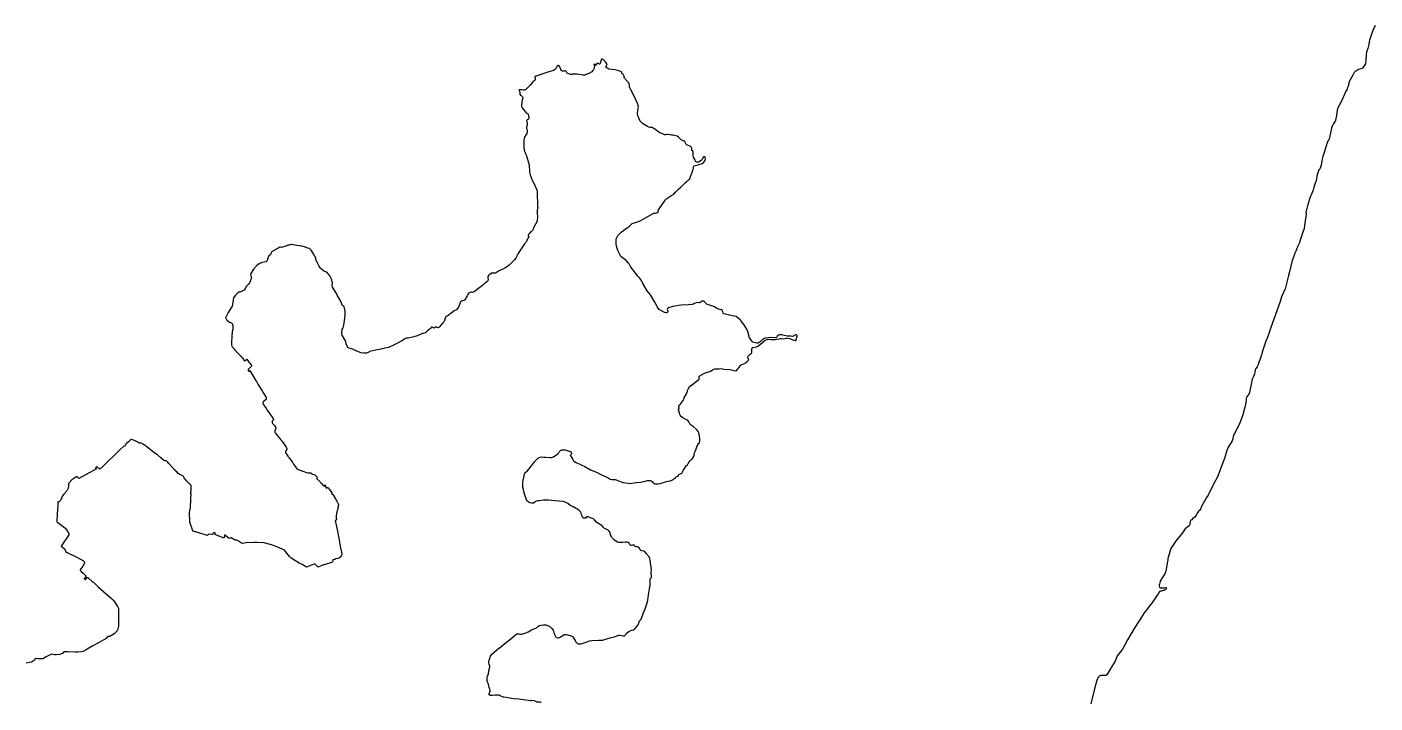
# Model space of a CAD drawing. Header units: inches. Extents: x 1341578 to 1502124, y 557203 to 748561.
# Drawn here: x 1470294 to 1476732, y 561347 to 564575 of the extents above; entities that cross this region are included whole.
import ezdxf

# ---------------------------------------------------------------- set-up
doc = ezdxf.new("R2010")
doc.units = ezdxf.units.IN
doc.header["$MEASUREMENT"] = 0
doc.layers.add('Zipcode', color=7, linetype='Continuous')

msp = doc.modelspace()

# ---------------------------------------------------------------- linework, layer by layer
at = {"layer": 'Zipcode'}
for points in [[(1476731.8, 564581.5), (1476721.9, 564557.8), (1476709, 564521.4), (1476706, 564511.6), (1476700.4, 564485.6), (1476697.8, 564472.4), (1476694.3, 564464.4), (1476691.7, 564455.3), (1476690.1, 564445.1), (1476687.5, 564414.9), (1476687.5, 564414.9), (1476686.3, 564401.7), (1476685.6, 564399.4), (1476672.3, 564378.8), (1476672.2, 564378.8), (1476664.3, 564375.8), (1476653.1, 564371.7), (1476643.7, 564366.1), (1476638.3, 564363.4), (1476632.5, 564356.8), (1476625.7, 564344.4), (1476607.3, 564310.9), (1476606.6, 564306.2), (1476606.6, 564301.5), (1476604.1, 564292.4), (1476600.9, 564285.3), (1476598, 564277.7), (1476592.6, 564269), (1476571.5, 564220), (1476552.7, 564185.5), (1476551.5, 564177.2), (1476549.7, 564166.3), (1476548.3, 564151.7), (1476543.4, 564129.4), (1476543.3, 564129), (1476543.2, 564128.9), (1476537.9, 564121.1), (1476531.9, 564111), (1476527.1, 564101), (1476524.2, 564092.2), (1476514.7, 564047.3), (1476514.1, 564044.4), (1476513.3, 564040.1), (1476511.4, 564036.7), (1476510.1, 564034.4), (1476505.2, 564028.6), (1476502.7, 564021.9), (1476485.7, 563966), (1476482.8, 563957.2), (1476480.8, 563949.5), (1476478.4, 563937.8), (1476474, 563915.3), (1476470.5, 563901.3), (1476468.5, 563897.1), (1476465.9, 563894.2), (1476465.4, 563893.6), (1476462.2, 563889.6), (1476453.7, 563862.8), (1476452.2, 563850.5), (1476450.7, 563842.6), (1476445, 563824.5), (1476440.3, 563809.5), (1476436, 563795), (1476428.3, 563776.1), (1476427.4, 563774), (1476425.8, 563770.3), (1476421.6, 563761.7), (1476410.8, 563726.8), (1476402.6, 563696), (1476401.9, 563691.3), (1476403.2, 563682.9), (1476401.9, 563666.2), (1476398.8, 563651.4), (1476393.9, 563614.1), (1476393.7, 563612.8), (1476392.8, 563610.4), (1476389, 563599.7), (1476376.1, 563561.1), (1476373, 563551.5), (1476370.8, 563544.7), (1476366.1, 563534.8), (1476365.5, 563533.6), (1476353.3, 563503.8), (1476349.4, 563494.3), (1476344, 563480.6), (1476336.1, 563460.3), (1476323.9, 563405.9), (1476318, 563388.3), (1476303.1, 563324.9), (1476285, 563286), (1476282.1, 563275.2), (1476279, 563264.5), (1476263.5, 563219.2), (1476249, 563179.9), (1476233.9, 563140.7), (1476217.6, 563091.9), (1476210.9, 563074.5), (1476192.7, 563021.7), (1476190.7, 563013.3), (1476187.9, 563004.2), (1476172.4, 562958.4), (1476168.2, 562951.6), (1476163.1, 562945), (1476159.5, 562937.5), (1476157.2, 562927.5), (1476155.7, 562917), (1476153, 562909.5), (1476145.6, 562894), (1476133.2, 562837.2), (1476132, 562829), (1476128.4, 562821.4), (1476123.9, 562815.3), (1476118.6, 562807.9), (1476116.3, 562801.3), (1476115.8, 562795.4), (1476114.9, 562780.6), (1476109.5, 562759.1), (1476100.4, 562722.7), (1476088.5, 562688.5), (1476083.5, 562676.4), (1476060.7, 562633.1), (1476056.1, 562625.3), (1476054.1, 562619.2), (1476052.1, 562608.2), (1476049.9, 562599.1), (1476029.3, 562564.8), (1476023.7, 562553.3), (1476012.3, 562515), (1476003.3, 562491.3), (1475985.6, 562443.3), (1475979.7, 562426.6), (1475959.7, 562391.4), (1475934.5, 562339.7), (1475926.9, 562329), (1475904.7, 562289), (1475901.9, 562284.1), (1475900.3, 562278), (1475899, 562273.1), (1475894.7, 562267.3), (1475890.1, 562264.1), (1475885, 562258.2), (1475880.7, 562250.8), (1475878, 562243.8), (1475872.2, 562236.1), (1475860.6, 562225.8), (1475856.2, 562222.3), (1475852.9, 562219.3), (1475849.5, 562214.2), (1475848.2, 562211.2), (1475847.7, 562207), (1475846.7, 562199.6), (1475845.3, 562195.7), (1475843.5, 562193), (1475838.2, 562189), (1475832.7, 562184.8), (1475825.4, 562178.9), (1475811.7, 562159), (1475781.6, 562122.2), (1475756.2, 562084.6), (1475752.8, 562074.2), (1475742.2, 562036.4), (1475741.7, 562029.1), (1475741.4, 562023.5), (1475737.6, 562004.5), (1475737.6, 562004.5), (1475735.8, 561995.3), (1475735.8, 561995.3), (1475732, 561976.1), (1475731, 561971.3), (1475727.2, 561964.6), (1475724.2, 561959.4), (1475724.2, 561959.3), (1475721.4, 561954.6), (1475712.9, 561941.1), (1475712.4, 561940.3), (1475712.3, 561940), (1475710.7, 561937.2), (1475705.6, 561928.1), (1475705.1, 561927.2), (1475702.2, 561914.8), (1475701.3, 561911.6), (1475701.6, 561906.2), (1475702.3, 561900.9), (1475704.1, 561898.3), (1475706.2, 561897.1), (1475708.1, 561897), (1475710.3, 561897), (1475727.4, 561897.7), (1475732, 561897.9), (1475734.9, 561897.2), (1475735.2, 561896.6), (1475735.8, 561895.3), (1475735, 561891.9), (1475732.3, 561888.3), (1475727.6, 561885.8), (1475724.4, 561884.6), (1475723.9, 561884.4), (1475723.2, 561884.3), (1475721.3, 561883.8), (1475712.6, 561881.8), (1475707.3, 561881.3), (1475703.6, 561880), (1475701.1, 561877.2), (1475697.8, 561869.8), (1475691.8, 561861.5), (1475672.9, 561833.6), (1475669, 561828.7), (1475665.1, 561823.8), (1475655.2, 561811.5), (1475648.3, 561801.9), (1475629.3, 561777.5), (1475604.7, 561740), (1475581, 561703.2), (1475549.9, 561649.4), (1475533.4, 561618.5), (1475533.3, 561618.4), (1475526, 561604.9), (1475521.2, 561598.2), (1475521.2, 561598.2), (1475520.9, 561597.8), (1475501, 561572.3), (1475498.2, 561566.9), (1475490.8, 561547.4), (1475466.8, 561509.3), (1475450.3, 561482), (1475446.1, 561478.2), (1475444, 561477.8), (1475437.4, 561478.1), (1475433.2, 561478.4), (1475427.5, 561478.5), (1475421.9, 561478.1), (1475418.6, 561477), (1475413.8, 561473.8), (1475410.7, 561470.9), (1475408.3, 561466.6), (1475401.3, 561449.5), (1475389.7, 561407.8), (1475374.8, 561343.1)], [(1472750.2, 561346.8), (1472747.2, 561348.9), (1472744.8, 561350.6), (1472742.9, 561350.7), (1472739.6, 561350.8), (1472734.5, 561350.7), (1472728.6, 561351.3), (1472723.5, 561353.6), (1472716.3, 561357.5), (1472710.4, 561358.4), (1472703.6, 561358), (1472697.9, 561357.5), (1472665, 561361.8), (1472653.6, 561363.2), (1472644.1, 561365), (1472618.9, 561366.9), (1472607.5, 561368.8), (1472583.1, 561372.6), (1472571.9, 561374.5), (1472569.9, 561375), (1472565.6, 561376), (1472557.1, 561380.5), (1472551.9, 561382.7), (1472548.2, 561383.7), (1472545, 561384.4), (1472536.3, 561384.3), (1472527.6, 561384), (1472516.5, 561383.5), (1472509.5, 561383.1), (1472505.3, 561383.5), (1472504.9, 561383.8), (1472501.7, 561386), (1472500.3, 561388.3), (1472500.5, 561390.2), (1472504.4, 561398.5), (1472505.6, 561402.8), (1472506, 561406.8), (1472504, 561413.5), (1472501.5, 561420.6), (1472499.6, 561429.3), (1472497.3, 561436.6), (1472495.1, 561442.9), (1472491.8, 561452), (1472491, 561459.2), (1472491.2, 561468.3), (1472492.6, 561474.7), (1472497.9, 561486.5), (1472500.4, 561500.6), (1472504, 561517.9), (1472504.2, 561523.4), (1472503.3, 561527.7), (1472501.7, 561533.2), (1472500, 561539.2), (1472500.1, 561545.3), (1472501.9, 561552.2), (1472503.9, 561559), (1472505.9, 561566), (1472507.5, 561571.5), (1472514, 561579.8), (1472547.2, 561608.8), (1472548.2, 561609.6), (1472584.2, 561637.8), (1472596.3, 561646.5), (1472624.8, 561671.3), (1472628.6, 561674.6), (1472633.2, 561677.2), (1472638.2, 561677.8), (1472642, 561677.3), (1472644.7, 561676.7), (1472649, 561675.8), (1472656.6, 561675.8), (1472681, 561684.3), (1472682.5, 561684.9), (1472687.6, 561686.8), (1472703.1, 561697), (1472719.7, 561702.5), (1472724.8, 561704.2), (1472726.5, 561705.8), (1472732, 561711), (1472739.6, 561716.6), (1472747.4, 561718.6), (1472749.7, 561719.2), (1472760.2, 561720.9), (1472767.4, 561721.1), (1472771.9, 561720.5), (1472772.9, 561720.1), (1472782.7, 561716.2), (1472789, 561713.3), (1472795, 561708.3), (1472801.1, 561702.2), (1472806.1, 561695.5), (1472809.1, 561689.2), (1472810.2, 561682.2), (1472810.9, 561679.9), (1472812.9, 561673.7), (1472820.2, 561661.6), (1472827.4, 561657.8), (1472831.9, 561657.7), (1472837, 561659.4), (1472844.2, 561663.7), (1472859, 561673.5), (1472863.8, 561674.8), (1472870.7, 561674.5), (1472877, 561672.4), (1472892.3, 561667.3), (1472899, 561664.5), (1472904.2, 561658.6), (1472908.9, 561649.7), (1472911.3, 561645.6), (1472914, 561641.2), (1472919.1, 561634.6), (1472923.3, 561631.2), (1472927.5, 561629.3), (1472932.1, 561629), (1472936.8, 561629.4), (1472941, 561630.2), (1472964.7, 561638.3), (1472979.8, 561643.5), (1472981.2, 561643.9), (1472992.1, 561646.3), (1473024.3, 561646.6), (1473031.5, 561646.6), (1473040.4, 561647.1), (1473044.3, 561647.6), (1473047.3, 561647.9), (1473058.2, 561651.3), (1473084.2, 561659.4), (1473097.6, 561662.7), (1473120.1, 561671.6), (1473125.4, 561671.7), (1473133.4, 561668.9), (1473141.1, 561667.7), (1473146.8, 561667.3), (1473151.1, 561670.5), (1473153.8, 561674.8), (1473157.4, 561681.1), (1473168.2, 561688.4), (1473174.9, 561691.7), (1473183.3, 561694.1), (1473190.7, 561696.9), (1473194.7, 561699.6), (1473198.5, 561703.6), (1473207.1, 561713.1), (1473212.7, 561719.7), (1473217.1, 561732.7), (1473219.9, 561739.7), (1473222.9, 561741.8), (1473225.6, 561744.6), (1473228.5, 561751.7), (1473229.6, 561755.1), (1473237.9, 561779), (1473242.3, 561786.6), (1473245.4, 561792), (1473253.7, 561820.7), (1473258.2, 561838.4), (1473261.8, 561863.2), (1473261.8, 561863.4), (1473266.3, 561891.6), (1473267, 561894.6), (1473269.9, 561907.1), (1473270.5, 561915.3), (1473270.5, 561915.4), (1473270.7, 561919.3), (1473270.4, 561927), (1473269.9, 561934.6), (1473270.9, 561940), (1473273.3, 561943.7), (1473276.1, 561946.8), (1473276.4, 561947.2), (1473277.1, 561952.9), (1473275.6, 561969.4), (1473275.9, 561984.4), (1473270.2, 562028.2), (1473269.1, 562036.6), (1473264.8, 562045), (1473253.3, 562058.8), (1473249.3, 562064), (1473244.2, 562069.8), (1473240.5, 562072.2), (1473238.9, 562072.5), (1473230.8, 562074), (1473226.2, 562076), (1473222.9, 562078.6), (1473220.2, 562082.4), (1473220.1, 562082.6), (1473217.6, 562087.7), (1473214.5, 562091.5), (1473209.3, 562092.8), (1473205.7, 562093), (1473203.3, 562093.5), (1473200.8, 562094), (1473197.5, 562095.3), (1473195.4, 562098.1), (1473194.9, 562098.5), (1473193, 562100.3), (1473190, 562100.9), (1473187.6, 562100.8), (1473185.2, 562100.7), (1473180, 562099.7), (1473176.1, 562099.7), (1473175.5, 562100.9), (1473171.6, 562105.3), (1473171.3, 562105.8), (1473169.1, 562110.2), (1473165.7, 562113.1), (1473159.5, 562114.7), (1473152.7, 562115.3), (1473139.8, 562113.9), (1473133.4, 562113.2), (1473127.8, 562113.3), (1473126.1, 562113.4), (1473121.1, 562113.7), (1473114.2, 562115.6), (1473114.2, 562115.6), (1473100.6, 562123.4), (1473094.4, 562129.7), (1473089.3, 562135.6), (1473084.9, 562142.5), (1473081.4, 562149.9), (1473078.3, 562161.3), (1473074.7, 562168.1), (1473069.6, 562172.6), (1473060.5, 562177), (1473055.2, 562179.2), (1473052.5, 562180.2), (1473050.6, 562181.6), (1473047.2, 562185.4), (1473042.7, 562191.2), (1473040.1, 562193.3), (1473032.5, 562198.4), (1473025.9, 562202.3), (1473020, 562206.2), (1473014.6, 562210.1), (1473004.4, 562222.3), (1473000.9, 562225.4), (1472995.3, 562228.6), (1472972.6, 562236.5), (1472969.2, 562236.8), (1472965.7, 562235.2), (1472963.8, 562232), (1472961.6, 562230.3), (1472958.5, 562229.5), (1472954.6, 562229.6), (1472951.7, 562230.4), (1472948.8, 562232.4), (1472946.1, 562236.7), (1472944.6, 562240.2), (1472942.9, 562247), (1472940.3, 562254.1), (1472937.8, 562259.2), (1472932.9, 562264.9), (1472925.2, 562270.8), (1472905.6, 562281.9), (1472892.3, 562288.7), (1472886.7, 562291.8), (1472876.6, 562299), (1472870.9, 562303.3), (1472864.3, 562306.4), (1472854.3, 562308.4), (1472816.1, 562311.6), (1472784.1, 562315.8), (1472778.4, 562315.8), (1472769.1, 562315.6), (1472761.4, 562315.2), (1472740.6, 562312.5), (1472734, 562312), (1472728, 562310.9), (1472722.5, 562308.4), (1472719.5, 562305.6), (1472713.6, 562301), (1472709.5, 562300.6), (1472702.8, 562301.6), (1472696.1, 562303.3), (1472692.1, 562305), (1472687.1, 562308.6), (1472684, 562311.4), (1472679.7, 562316.5), (1472670, 562346.4), (1472667, 562357.6), (1472664.6, 562366.1), (1472662.3, 562376.4), (1472661.8, 562383.5), (1472661.9, 562392.2), (1472662.6, 562402.6), (1472667.8, 562432), (1472670.7, 562441.8), (1472673.2, 562446.2), (1472677.7, 562450.9), (1472682.5, 562454.7), (1472702.8, 562479), (1472717.3, 562498.6), (1472732.7, 562514.5), (1472737.5, 562517.1), (1472744.4, 562520.4), (1472751.5, 562521.7), (1472761.6, 562521.4), (1472771.4, 562520.3), (1472791.5, 562519.6), (1472799.4, 562518.7), (1472808.6, 562522.1), (1472829.2, 562536.8), (1472833.2, 562541.7), (1472837.5, 562547.7), (1472842.4, 562552.5), (1472848.6, 562555.4), (1472855.7, 562556), (1472864.5, 562555.5), (1472883.2, 562550.2), (1472889.8, 562547.2), (1472893.4, 562543.9), (1472894.8, 562538.6), (1472894.4, 562536.5), (1472892.7, 562533.8), (1472890.6, 562531.6), (1472889.1, 562529.9), (1472888.6, 562529), (1472889.1, 562527.9), (1472890.9, 562525.1), (1472900.6, 562510.1), (1472904.3, 562503.7), (1472908.7, 562499.9), (1472916.6, 562494.9), (1472958, 562475.8), (1472985.7, 562460.3), (1473013.9, 562449.5), (1473034.8, 562438.9), (1473060, 562427.6), (1473068.9, 562422.4), (1473078.9, 562416.3), (1473086.7, 562414.4), (1473093.3, 562413.9), (1473103.1, 562413.5), (1473107.5, 562412.5), (1473132.3, 562402.3), (1473141, 562400.1), (1473165.3, 562396.5), (1473173.7, 562395.2), (1473183.3, 562396.2), (1473204.8, 562399.8), (1473224.4, 562402.1), (1473246.3, 562406.7), (1473257.8, 562409.3), (1473270, 562409.7), (1473270.5, 562409.5), (1473275.3, 562407.8), (1473279.4, 562404.1), (1473283, 562399.8), (1473285.6, 562397), (1473285.7, 562397), (1473285.8, 562396.9), (1473285.8, 562396.9), (1473286.9, 562396.1), (1473289.2, 562394.5), (1473292.5, 562393.3), (1473296.5, 562392.9), (1473301.2, 562393.1), (1473308.4, 562393.5), (1473318.6, 562395.7), (1473348.9, 562404.5), (1473356.4, 562406.9), (1473365.7, 562407.8), (1473379, 562413.4), (1473383.2, 562416.9), (1473386.4, 562419.3), (1473389.8, 562420.1), (1473392.3, 562422.5), (1473393.1, 562424.6), (1473394.7, 562427.9), (1473400.4, 562430.2), (1473403.4, 562430.6), (1473405.1, 562432.5), (1473405.5, 562433.3), (1473405.9, 562436.3), (1473406.6, 562437.7), (1473418.4, 562443.1), (1473421.9, 562444.9), (1473422.8, 562446.4), (1473423.9, 562449.1), (1473426, 562454.1), (1473428.1, 562457.9), (1473431.5, 562462.6), (1473436.6, 562472.3), (1473438.1, 562476.5), (1473439, 562479), (1473440.2, 562479.8), (1473448.7, 562484.9), (1473451.7, 562489.9), (1473455.6, 562497.5), (1473458, 562502.3), (1473460.7, 562505.1), (1473465.3, 562507.9), (1473470.9, 562512.5), (1473477.2, 562521.9), (1473479.3, 562526.1), (1473480, 562530.2), (1473480.6, 562535.5), (1473481.7, 562541.2), (1473482.9, 562544.8), (1473484.9, 562547.7), (1473488.3, 562555.1), (1473492.6, 562570.3), (1473498.4, 562580.7), (1473500.5, 562585.6), (1473505.3, 562589), (1473506.4, 562594.3), (1473506.7, 562600.1), (1473506.6, 562608.8), (1473505.6, 562621.8), (1473504.3, 562629.7), (1473501.8, 562637.7), (1473499, 562643.2), (1473494.7, 562649.7), (1473489.6, 562654.9), (1473475.1, 562666.7), (1473465.8, 562674.3), (1473463, 562676.2), (1473460.1, 562679.3), (1473457.7, 562683.2), (1473456.9, 562685.1), (1473455.4, 562689.1), (1473451.2, 562694.7), (1473447.4, 562697.1), (1473440, 562701), (1473440, 562701), (1473429.8, 562706.3), (1473425.5, 562708.7), (1473419.7, 562713.1), (1473417.5, 562715.3), (1473415.8, 562717), (1473413.3, 562720.7), (1473411.2, 562725), (1473406.6, 562742.4), (1473405.3, 562747.4), (1473405.5, 562749.1), (1473405.7, 562750.8), (1473405.9, 562750.9), (1473408.7, 562752.2), (1473409.3, 562753), (1473409.3, 562755.3), (1473407.9, 562759.5), (1473407.7, 562760.2), (1473407.3, 562764.8), (1473408.7, 562768.5), (1473411.4, 562771.3), (1473413.1, 562773), (1473428, 562791.5), (1473430.1, 562797.1), (1473432.3, 562804), (1473444.2, 562823.1), (1473447.3, 562831.2), (1473448.4, 562836.5), (1473450.1, 562842.9), (1473453.3, 562849.1), (1473459.7, 562859.1), (1473472.4, 562867.3), (1473497.9, 562889.1), (1473503.6, 562892.8), (1473504.8, 562896.7), (1473504.8, 562900.2), (1473504.3, 562903.7), (1473504.2, 562904.4), (1473504.5, 562906.4), (1473507.9, 562908.7), (1473518.8, 562915), (1473529.6, 562921.5), (1473544.6, 562926.8), (1473555.1, 562930.6), (1473558.3, 562931.7), (1473566.7, 562935.8), (1473579.5, 562941.9), (1473581.2, 562942.3), (1473581.3, 562942.3), (1473583, 562942.6), (1473583.1, 562942.7), (1473584.9, 562943), (1473585.4, 562943), (1473599.9, 562943.4), (1473609.8, 562943.7), (1473621.2, 562941.2), (1473651.7, 562939.2), (1473663.8, 562937), (1473678.5, 562932.5), (1473680.8, 562933.1), (1473683.4, 562936.3), (1473687.3, 562940.5), (1473692, 562946.3), (1473692.8, 562947.4), (1473692.8, 562947.4), (1473696.1, 562951.7), (1473700.1, 562957.7), (1473704.1, 562961.7), (1473707.2, 562963), (1473717, 562967), (1473723.3, 562969.9), (1473727.3, 562972.9), (1473733.4, 562978), (1473739.1, 562984.3), (1473740.9, 562987.2), (1473740.8, 562987.4), (1473739.7, 562989.5), (1473739.4, 562989.9), (1473737.2, 562992.8), (1473736.9, 562995.4), (1473737.3, 562999.3), (1473738.7, 563002.8), (1473741.4, 563006.5), (1473748.3, 563012.1), (1473752, 563015.2), (1473753.9, 563018), (1473754.9, 563021.4), (1473755.6, 563027.3), (1473755.5, 563032.8), (1473755.6, 563037.8), (1473757.4, 563042.4), (1473759.6, 563044), (1473762.1, 563044.7), (1473770.4, 563046), (1473778.3, 563048.2), (1473784.4, 563051), (1473796.7, 563060.6), (1473814.9, 563074.4), (1473819.5, 563078.9), (1473824.1, 563081.7), (1473833.5, 563083.5), (1473848.3, 563083), (1473867.6, 563083.2), (1473886, 563086), (1473893, 563087.1), (1473898.9, 563087.2), (1473908.7, 563086.4), (1473920.2, 563089.1), (1473924.2, 563089.8), (1473936.2, 563087.3), (1473956.7, 563079.4), (1473961.8, 563077.7), (1473965.2, 563077.6), (1473966.6, 563078.1), (1473967.7, 563079.3), (1473968.1, 563082.7), (1473972.1, 563098.6), (1473971.5, 563101.6), (1473969.6, 563103.8), (1473966.9, 563104.5), (1473964.3, 563104.2), (1473961.5, 563102.8), (1473957.8, 563099.7), (1473952.8, 563098.3), (1473947.9, 563097.8), (1473942.5, 563097.9), (1473934.8, 563098.7), (1473924.9, 563099.1), (1473904.1, 563104.1), (1473897.2, 563105.1), (1473890.7, 563105.6), (1473886.5, 563105.3), (1473881.9, 563104.1), (1473878.9, 563101.4), (1473876.8, 563096.9), (1473874.4, 563093.3), (1473871.5, 563091.1), (1473868.6, 563090.7), (1473846.7, 563092.1), (1473819.3, 563089.5), (1473813.2, 563086.4), (1473807.9, 563083.4), (1473803.3, 563078.5), (1473795.9, 563071.2), (1473791.2, 563067.7), (1473785.7, 563065.6), (1473782.3, 563064.9), (1473778.8, 563064.8), (1473761.1, 563069.5), (1473757.5, 563072.9), (1473754, 563077.4), (1473750.6, 563082), (1473745.2, 563090.7), (1473736.4, 563120.8), (1473731.5, 563131.4), (1473724.1, 563144.1), (1473718.6, 563152.3), (1473709.8, 563164.5), (1473704.7, 563171.3), (1473698.7, 563178.2), (1473688.8, 563186.7), (1473680.4, 563191.9), (1473661, 563195.7), (1473648.8, 563198.4), (1473624.3, 563204.7), (1473620.6, 563205.6), (1473618.7, 563208.3), (1473616.7, 563215.3), (1473613.6, 563220.6), (1473609.4, 563224.1), (1473604, 563225.6), (1473596.1, 563228.2), (1473589, 563231.4), (1473577.4, 563239.3), (1473548.1, 563248), (1473542.4, 563250.1), (1473537.2, 563254.3), (1473532.9, 563260), (1473531.4, 563261.7), (1473529.8, 563263.5), (1473525.8, 563265.9), (1473520.7, 563266.1), (1473516.7, 563265.2), (1473512.8, 563262.6), (1473509.9, 563259.2), (1473506.3, 563258.1), (1473493.3, 563258.7), (1473489.2, 563258.3), (1473485.1, 563256.7), (1473481.8, 563254.4), (1473471.9, 563250), (1473466.9, 563249.1), (1473453, 563248.9), (1473417.8, 563246.2), (1473406.2, 563245.3), (1473388.2, 563241.7), (1473379, 563239.9), (1473357.7, 563234.6), (1473357.3, 563234.5), (1473353.6, 563232.1), (1473352.1, 563228.8), (1473352, 563226.2), (1473353.3, 563222.9), (1473353.4, 563222.6), (1473354.5, 563218), (1473353.7, 563214.6), (1473351.1, 563211.3), (1473349.2, 563210.1), (1473346.2, 563210.1), (1473341, 563211), (1473339.3, 563211.8), (1473315.5, 563223.7), (1473312.3, 563226.7), (1473308.6, 563231.6), (1473304, 563238.8), (1473298.5, 563249.4), (1473292.2, 563261.7), (1473271, 563296.2), (1473255.9, 563315.1), (1473235.4, 563350.8), (1473234.6, 563352.3), (1473227.1, 563365.2), (1473220.1, 563374.9), (1473211.9, 563385.4), (1473195.8, 563406.2), (1473190.8, 563411.4), (1473185.2, 563419), (1473178.5, 563428.3), (1473173.6, 563437), (1473169.9, 563443.3), (1473165.2, 563449.4), (1473156.5, 563458.5), (1473147.4, 563465.9), (1473139.5, 563471.1), (1473130.3, 563478.9), (1473115.3, 563507.5), (1473115.2, 563507.8), (1473110.9, 563522.7), (1473109.3, 563530.6), (1473108.3, 563537.9), (1473107.5, 563544.5), (1473107.7, 563553.9), (1473108.3, 563559.9), (1473109.6, 563566.3), (1473112, 563573.5), (1473116.2, 563579.5), (1473131.7, 563594.8), (1473142.6, 563603.3), (1473152.6, 563610.6), (1473160, 563616.3), (1473162.8, 563618), (1473167, 563620.6), (1473171.3, 563623.4), (1473184.9, 563636.1), (1473210.2, 563644.7), (1473221.8, 563650), (1473244.2, 563661.6), (1473287.7, 563685.2), (1473295.6, 563685.9), (1473302, 563686.8), (1473305.2, 563688.4), (1473308, 563691.1), (1473308.9, 563697.3), (1473310.2, 563701.4), (1473313.2, 563707.2), (1473320.6, 563717.5), (1473338.7, 563743), (1473342.7, 563749.2), (1473349.8, 563756), (1473358.9, 563761.7), (1473368.9, 563769.3), (1473382.7, 563777.1), (1473392.2, 563787.7), (1473406.2, 563801.1), (1473415.8, 563809.6), (1473428.3, 563821.9), (1473436.9, 563830.9), (1473443.3, 563836.1), (1473446.5, 563838.2), (1473449, 563841.3), (1473453.1, 563844.9), (1473458.3, 563848.3), (1473459.1, 563849.5), (1473460.4, 563852.8), (1473460.6, 563853.1), (1473462.7, 563860.5), (1473465.7, 563868.3), (1473468.5, 563874.9), (1473472.8, 563886.4), (1473475.9, 563895), (1473476.7, 563900.7), (1473477.8, 563907), (1473479.2, 563910.2), (1473480.5, 563912.3), (1473484.5, 563913.4), (1473498.1, 563917.1), (1473518.6, 563922.9), (1473524.9, 563927.5), (1473532.6, 563938.1), (1473533.8, 563945), (1473533, 563951.1), (1473532.1, 563953.8), (1473530.8, 563955), (1473528.8, 563955.1), (1473525.2, 563954.4), (1473523.3, 563951.1), (1473517.5, 563941.3), (1473513.2, 563936.7), (1473500.6, 563929.5), (1473499.1, 563928.7), (1473495.5, 563928.9), (1473494.3, 563929.2), (1473492.1, 563929.7), (1473488.7, 563931.4), (1473485.3, 563936.6), (1473481.5, 563944.8), (1473476.6, 563952.9), (1473475.2, 563959.1), (1473475, 563966.2), (1473475.3, 563971.3), (1473475.6, 563976.6), (1473473.5, 563981.6), (1473473.4, 563981.9), (1473469.6, 563985.3), (1473468.7, 563988), (1473469, 563991.5), (1473468.7, 563995.5), (1473467.2, 563999.1), (1473464.6, 564002.6), (1473459.1, 564005.9), (1473451.3, 564009.5), (1473445.6, 564012.8), (1473445.5, 564012.9), (1473439.8, 564017.1), (1473438.6, 564020.5), (1473436.9, 564025.8), (1473436.7, 564026.2), (1473431.9, 564030.4), (1473428.7, 564030.9), (1473427.2, 564031.1), (1473417.5, 564035.4), (1473406, 564048.2), (1473405.9, 564048.3), (1473398.4, 564053), (1473392.2, 564055.6), (1473380.4, 564057.6), (1473374.3, 564058.3), (1473372.3, 564058.5), (1473363.5, 564059.8), (1473354.8, 564061.1), (1473349.7, 564060.9), (1473343.5, 564060.2), (1473339.2, 564060.5), (1473334.6, 564061.3), (1473311.3, 564073.3), (1473298.7, 564081.5), (1473290.5, 564088.4), (1473284.9, 564092.4), (1473279.2, 564094.2), (1473268.3, 564095.3), (1473264.4, 564096.6), (1473257.1, 564100.3), (1473232.8, 564114.1), (1473222, 564125.5), (1473212.3, 564147.1), (1473210.6, 564153.7), (1473210, 564159.1), (1473209.5, 564164.9), (1473210.5, 564173.9), (1473212.5, 564182.2), (1473213.5, 564188.8), (1473213.7, 564194.6), (1473212.7, 564200.6), (1473210.6, 564206.3), (1473201.6, 564227), (1473183.2, 564266.1), (1473176.4, 564278.4), (1473172.5, 564285), (1473171.6, 564289.6), (1473171.1, 564296.9), (1473170.4, 564302.8), (1473168.9, 564307.6), (1473162.1, 564314.7), (1473147.5, 564331.2), (1473146.6, 564334.9), (1473145.4, 564340.3), (1473144.9, 564343.4), (1473143.1, 564346.4), (1473137.8, 564351.3), (1473135.4, 564352.6), (1473134.7, 564353.7), (1473134.6, 564354.3), (1473134.6, 564354.9), (1473134.6, 564356.2), (1473134.5, 564356.6), (1473131.2, 564362.2), (1473129.2, 564363.1), (1473120.9, 564365.1), (1473101.2, 564370), (1473073.3, 564373.6), (1473062.4, 564379.7), (1473060.2, 564381.4), (1473058.7, 564384.6), (1473058.7, 564384.8), (1473059.6, 564386.6), (1473062.3, 564390.2), (1473063.9, 564394.3), (1473064.2, 564395.8), (1473063.1, 564398.5), (1473057.4, 564408.2), (1473047.9, 564417.9), (1473041.1, 564420.8), (1473040.7, 564421), (1473038.1, 564421.2), (1473037.1, 564420.7), (1473032.1, 564402.2), (1473031.7, 564400.7), (1473030.4, 564397.6), (1473029.2, 564397), (1473028.3, 564397.3), (1473022.1, 564401.2), (1473017.6, 564402.2), (1473016.1, 564402), (1473016.1, 564402), (1473015.1, 564400.5), (1473014.8, 564399.3), (1473014.4, 564396.9), (1473010.8, 564392.9), (1473009.5, 564392.3), (1473008.7, 564392.5), (1473007.2, 564393.9), (1473005.5, 564395.9), (1473003.7, 564396.7), (1473002.6, 564396.8), (1473001.8, 564396.3), (1473002.9, 564392.2), (1473004.1, 564388.3), (1473003.4, 564382), (1473001.3, 564374.3), (1472999, 564369.7), (1472995.4, 564364.7), (1472990.8, 564360.7), (1472980.9, 564354.5), (1472958.5, 564345.1), (1472954.1, 564344.8), (1472948.1, 564344.9), (1472940.9, 564345.6), (1472931.7, 564347.4), (1472921.5, 564349.2), (1472899.1, 564349.5), (1472895.9, 564348.6), (1472893.2, 564348.2), (1472889, 564348.5), (1472882.5, 564350.8), (1472877.1, 564353.3), (1472874.5, 564354.9), (1472872.5, 564357.3), (1472871.1, 564360), (1472869.7, 564362.2), (1472867.5, 564364.2), (1472865.3, 564365), (1472863.4, 564365), (1472859.8, 564364.6), (1472854.9, 564363.9), (1472850.8, 564364.1), (1472848.3, 564365.1), (1472846.1, 564367.4), (1472843.7, 564371.3), (1472838.3, 564384.5), (1472835.7, 564388.7), (1472834.9, 564390.1), (1472830.9, 564391.3), (1472828.3, 564390.9), (1472826.1, 564389.2), (1472824.9, 564385.4), (1472823.2, 564379.3), (1472813.4, 564370.8), (1472808.5, 564367.7), (1472801.6, 564365.6), (1472786, 564361.5), (1472758.2, 564351.2), (1472725.5, 564339.5), (1472721.9, 564339.5), (1472720, 564338.6), (1472719.5, 564335.8), (1472720.3, 564329.8), (1472720.6, 564328.4), (1472721.3, 564325), (1472720.7, 564322.7), (1472718.7, 564319.5), (1472713.8, 564316.1), (1472709.2, 564312.3), (1472698.1, 564298.1), (1472679, 564278.8), (1472675.4, 564275.1), (1472673.4, 564274.2), (1472668.7, 564273.8), (1472666.7, 564273.8), (1472663.6, 564273.9), (1472656.8, 564274.2), (1472648.1, 564275.4), (1472644.5, 564275.2), (1472643.7, 564273.9), (1472643.4, 564272.5), (1472644.7, 564269.4), (1472647, 564264.4), (1472647.8, 564259.5), (1472647.8, 564256), (1472648.7, 564251.3), (1472650, 564249.7), (1472654.8, 564247.3), (1472660.5, 564241.1), (1472662, 564237.3), (1472661, 564233.9), (1472660, 564230.6), (1472658.1, 564225.1), (1472657.2, 564219), (1472656.6, 564212.1), (1472655.4, 564204.8), (1472655.3, 564203.8), (1472655.1, 564198.9), (1472655.1, 564198.1), (1472655.8, 564194.6), (1472659.6, 564188.1), (1472665, 564181.3), (1472671.2, 564173.5), (1472674.1, 564169.9), (1472674.6, 564169.4), (1472677.8, 564165.6), (1472683.9, 564161.9), (1472686.9, 564157.8), (1472687.2, 564157.4), (1472687.4, 564156.3), (1472688.6, 564151.2), (1472690.9, 564145.2), (1472691.4, 564140.6), (1472690.5, 564137.2), (1472688.4, 564134.2), (1472685.9, 564132.6), (1472682.5, 564131.7), (1472680.8, 564130.7), (1472680.2, 564128.3), (1472680.6, 564123.6), (1472682.3, 564117.9), (1472683.3, 564111.6), (1472682.1, 564107.5), (1472679.8, 564097.9), (1472680.1, 564090.5), (1472681, 564086.7), (1472683.1, 564080), (1472683.2, 564072.9), (1472681.2, 564066.9), (1472678.3, 564062), (1472669.7, 564048.1), (1472666.2, 564036.3), (1472666, 564029.9), (1472666.5, 564006.4), (1472667.5, 563997.6), (1472668.4, 563989.2), (1472670.5, 563980.5), (1472678.3, 563965.1), (1472691.5, 563916.1), (1472692.1, 563906.4), (1472693.3, 563890.8), (1472693.3, 563881.8), (1472696.8, 563869.3), (1472707.1, 563843), (1472715.1, 563828.5), (1472727.7, 563801.2), (1472729.8, 563793.1), (1472729.9, 563784.7), (1472730.8, 563772.2), (1472732.8, 563731.7), (1472732.2, 563723.2), (1472732.2, 563717.5), (1472733.1, 563712.5), (1472733.2, 563708.2), (1472730.8, 563702.4), (1472729.8, 563699.3), (1472730.7, 563684.4), (1472731.3, 563667.8), (1472731.5, 563663.5), (1472731.1, 563654.9), (1472730.1, 563648.2), (1472713.5, 563615.9), (1472711.3, 563609.8), (1472708.1, 563603.7), (1472702.6, 563597.4), (1472697.5, 563593.5), (1472691.9, 563587), (1472689.3, 563583.9), (1472687.8, 563581.4), (1472687.1, 563579.5), (1472687.7, 563576.2), (1472688.9, 563575.2), (1472689.4, 563574.9), (1472690.8, 563574.2), (1472691.7, 563573.6), (1472691.9, 563572.5), (1472688.2, 563567.6), (1472685.5, 563563.4), (1472683.4, 563559.4), (1472681.9, 563556.1), (1472679.1, 563550.2), (1472676.6, 563547.1), (1472675, 563545), (1472670.5, 563539.2), (1472643.9, 563501.4), (1472639.9, 563493.7), (1472628.5, 563471.2), (1472622.3, 563463.8), (1472603.5, 563444.3), (1472598.5, 563439.5), (1472589.7, 563432.1), (1472578.9, 563425.1), (1472546.2, 563408.8), (1472545.8, 563408.5), (1472536.5, 563402.7), (1472529.1, 563400.2), (1472523.9, 563399.8), (1472513, 563399), (1472503, 563391.7), (1472497.8, 563387.7), (1472495.1, 563383.7), (1472494.5, 563379.7), (1472495, 563376.3), (1472496.4, 563371.6), (1472496.5, 563369.1), (1472496.5, 563366.5), (1472495.5, 563362.7), (1472491.8, 563359.4), (1472476.1, 563347), (1472468.6, 563341.1), (1472452.1, 563328.4), (1472442.3, 563320.2), (1472431.8, 563311.3), (1472426.8, 563308.9), (1472420.5, 563307.8), (1472417.3, 563307.9), (1472414.8, 563307.9), (1472411.2, 563307.7), (1472407, 563305.1), (1472403, 563301.9), (1472399.5, 563298.2), (1472396.5, 563291.4), (1472391.6, 563282.5), (1472389.1, 563278), (1472384.3, 563272.6), (1472380.1, 563268.8), (1472379.9, 563268.7), (1472374.5, 563266.9), (1472369.3, 563265.2), (1472364.9, 563262.1), (1472354.3, 563236.6), (1472347.9, 563228.5), (1472344.6, 563225), (1472333.8, 563219.1), (1472326.5, 563213.2), (1472306.2, 563196.8), (1472300.9, 563194.7), (1472296.3, 563192.6), (1472292.7, 563188.6), (1472285.6, 563169.2), (1472280.2, 563162.4), (1472271.1, 563151.4), (1472262.9, 563141.5), (1472258.9, 563139.5), (1472256.2, 563139), (1472253.5, 563139.3), (1472251.1, 563140.5), (1472250.1, 563141), (1472247.6, 563142.3), (1472245.7, 563143.9), (1472244.4, 563143.9), (1472243.2, 563141.7), (1472241.1, 563138.9), (1472240.2, 563137.7), (1472238, 563137.3), (1472235.6, 563138.1), (1472234.6, 563138.6), (1472232.2, 563139.9), (1472228.5, 563141), (1472226.3, 563140.9), (1472223.9, 563140.3), (1472222.7, 563137.8), (1472222.7, 563137.8), (1472220.7, 563134.4), (1472218.8, 563133.5), (1472216.1, 563132.3), (1472204.4, 563122.6), (1472199, 563116.8), (1472195.7, 563114.7), (1472189.4, 563113.3), (1472184.7, 563111.8), (1472179.3, 563110.1), (1472157.3, 563100.5), (1472141.1, 563095.4), (1472113.7, 563089.8), (1472108, 563089.6), (1472102.3, 563087.2), (1472093.7, 563082.2), (1472087.7, 563078.6), (1472060.4, 563063.3), (1472051.3, 563058.2), (1472020.7, 563045.2), (1472003.6, 563041.5), (1471991.9, 563038.4), (1471952.1, 563029.6), (1471929.9, 563024.8), (1471925.8, 563022.8), (1471916, 563017.9), (1471909.2, 563017.3), (1471902.1, 563017.4), (1471890, 563019.1), (1471877.1, 563024.3), (1471855, 563033.9), (1471853.8, 563034.3), (1471838, 563040.4), (1471830, 563042.7), (1471826.5, 563045.9), (1471823.8, 563050.2), (1471818.7, 563061.8), (1471818.5, 563062.2), (1471818.3, 563063.1), (1471816.1, 563072), (1471813.1, 563080.3), (1471810.9, 563084.4), (1471799.3, 563102.6), (1471797.3, 563110), (1471797.4, 563116), (1471799, 563127), (1471799.8, 563132.1), (1471803.6, 563139), (1471807.5, 563151.9), (1471811.5, 563184.9), (1471814, 563199.2), (1471814, 563202.2), (1471814, 563208.8), (1471812.8, 563217.7), (1471812.3, 563226.5), (1471810.2, 563233.5), (1471806.9, 563239.6), (1471799.9, 563246.9), (1471796.2, 563256.4), (1471796.1, 563256.5), (1471789, 563270.3), (1471776, 563294.9), (1471772, 563301.6), (1471753.3, 563332.1), (1471751.6, 563339.4), (1471752.1, 563344.1), (1471752.1, 563344.3), (1471752.4, 563347.1), (1471752.4, 563351.1), (1471749.8, 563365.9), (1471748.6, 563370.8), (1471745.6, 563376.9), (1471739.6, 563386.9), (1471735, 563393.2), (1471734.3, 563394.2), (1471732.9, 563396.1), (1471726.1, 563403.5), (1471721.3, 563405.6), (1471719.3, 563406.5), (1471710.4, 563410.5), (1471700.8, 563418.9), (1471696.2, 563422.6), (1471692.5, 563427.4), (1471689.7, 563433.3), (1471680.8, 563449), (1471674.9, 563459.4), (1471673.9, 563464.5), (1471672.7, 563473.1), (1471670.3, 563478.1), (1471662.1, 563491.7), (1471650.8, 563508.5), (1471647.6, 563513.1), (1471646.1, 563514), (1471646.1, 563514), (1471641.8, 563516.7), (1471626.1, 563522.4), (1471624.3, 563523.3), (1471619.2, 563525.9), (1471607, 563527.6), (1471603.1, 563528.2), (1471572.4, 563533.4), (1471557.8, 563535.6), (1471554.4, 563536), (1471548.2, 563533.1), (1471545.5, 563532.7), (1471539.3, 563532.6), (1471529.8, 563528.8), (1471513.8, 563523.2), (1471509.6, 563522.7), (1471505.5, 563523.6), (1471502.7, 563524), (1471500.5, 563523.2), (1471496.9, 563520.8), (1471489.8, 563516.6), (1471485.6, 563513.8), (1471464.4, 563502.6), (1471461.2, 563500.7), (1471459.6, 563495.4), (1471458.5, 563491.4), (1471456.3, 563487.6), (1471449.4, 563481.7), (1471446.8, 563478.6), (1471440.6, 563461.1), (1471439, 563456), (1471436.2, 563454.1), (1471417.7, 563450.2), (1471406.3, 563445), (1471397.5, 563440.6), (1471389.8, 563434.2), (1471376.4, 563417.8), (1471365.6, 563402.4), (1471362.6, 563398.5), (1471361.3, 563395.4), (1471364.1, 563382.2), (1471364.9, 563372.6), (1471361.6, 563365.7), (1471358, 563354.9), (1471350, 563345.8), (1471341.8, 563337.5), (1471332.4, 563319.7), (1471328.6, 563315.9), (1471322.1, 563313.1), (1471310.2, 563308.9), (1471304.8, 563308.4), (1471288.7, 563293.2), (1471280.6, 563281), (1471278.7, 563272.2), (1471275.5, 563249.7), (1471274.4, 563242.4), (1471271.4, 563236.6), (1471254.2, 563211.3), (1471243.5, 563190.1), (1471242.6, 563186.2), (1471242.9, 563184.1), (1471248.8, 563175), (1471249.1, 563174.8), (1471250.9, 563173.2), (1471258.8, 563166.3), (1471260.2, 563165.1), (1471260.4, 563165), (1471270.2, 563161.5), (1471274, 563158.5), (1471276.5, 563148.9), (1471277.3, 563135.1), (1471277, 563129.1), (1471274.8, 563127.3), (1471274.1, 563118.9), (1471272.3, 563099.1), (1471272, 563095.3), (1471271.6, 563091.8), (1471271.2, 563073.3), (1471271, 563065.2), (1471270.8, 563056.8), (1471272.3, 563050.7), (1471273.7, 563049.1), (1471276.2, 563046.1), (1471284.5, 563036.2), (1471285.2, 563035.4), (1471288.2, 563031.8), (1471288.6, 563031.3), (1471301.7, 563018), (1471311, 563007.8), (1471314.9, 563003.5), (1471323.6, 562994), (1471326.1, 562991.4), (1471329, 562988.5), (1471328.8, 562988.2), (1471327.3, 562986.2), (1471333.1, 562980.1), (1471333.9, 562980.8), (1471343.2, 562988.5), (1471354, 562974.4), (1471357.5, 562969.9), (1471367.9, 562956.4), (1471360.3, 562949.4), (1471357.2, 562946.1), (1471350.9, 562939.5), (1471350.5, 562936.7), (1471350.7, 562934), (1471353.7, 562930.3), (1471355.7, 562931.9), (1471358.1, 562933.9), (1471385.7, 562888.5), (1471389.7, 562881.9), (1471397, 562870), (1471416.7, 562837.1), (1471418.8, 562833.6), (1471422.9, 562826.9), (1471435.6, 562805.8), (1471435.7, 562805.5), (1471436.7, 562800.6), (1471436.6, 562798.3), (1471435.7, 562796.5), (1471422.3, 562785), (1471420.6, 562782), (1471420.5, 562780.7), (1471420.5, 562779.7), (1471420.5, 562779.3), (1471420.8, 562778.9), (1471428.9, 562764.8), (1471429.3, 562764.1), (1471432, 562759.5), (1471432.3, 562758.9), (1471440.5, 562744.6), (1471453, 562727.4), (1471453.6, 562726.5), (1471461.1, 562716.1), (1471469.6, 562704.5), (1471471.4, 562701.9), (1471471.2, 562699.6), (1471468.8, 562696.1), (1471468.5, 562695.7), (1471465.6, 562692.7), (1471464.7, 562690.4), (1471464.5, 562688), (1471464.7, 562686.3), (1471464.7, 562686.2), (1471466.8, 562682.1), (1471469.4, 562679.2), (1471476.3, 562671.7), (1471482.1, 562663.3), (1471483.3, 562660.8), (1471483.1, 562658.9), (1471483.1, 562658.8), (1471481.3, 562655.8), (1471480.5, 562653.8), (1471477.7, 562647.3), (1471477.1, 562644.5), (1471478.3, 562640), (1471479.2, 562636.9), (1471480.6, 562634.9), (1471485.2, 562628.5), (1471506.8, 562604.3), (1471507.4, 562603.4), (1471509.1, 562601), (1471511.7, 562597.2), (1471521.7, 562582.8), (1471531.8, 562568.3), (1471533.2, 562565.1), (1471535.6, 562559.9), (1471535.6, 562559.7), (1471535.6, 562558.2), (1471535.5, 562556.7), (1471529.4, 562550.6), (1471527.9, 562546.7), (1471528.1, 562544.8), (1471529.3, 562541.5), (1471536.1, 562531.5), (1471536.1, 562531.4), (1471536.9, 562530.3), (1471540.1, 562525.9), (1471542.6, 562522.7), (1471545.1, 562519.3), (1471551.3, 562511.1), (1471555.9, 562504.9), (1471560.2, 562499.2), (1471561.1, 562497.7), (1471565.1, 562491.7), (1471567.3, 562488.2), (1471576.1, 562474.7), (1471582.3, 562465.2), (1471594.3, 562460.2), (1471596.4, 562459.3), (1471602.8, 562456.9), (1471609.8, 562454.2), (1471611.2, 562453.7), (1471628.9, 562446.9), (1471636.9, 562446.6), (1471648.4, 562446.1), (1471649.6, 562445.4), (1471653.3, 562443.2), (1471658.1, 562440.2), (1471659.4, 562439.8), (1471664.8, 562438.3), (1471665.1, 562438.2), (1471668.7, 562437.1), (1471677.5, 562426.6), (1471678.5, 562417.7), (1471692.1, 562404.4), (1471694.5, 562401.5), (1471696.1, 562399.5), (1471698.4, 562396.7), (1471709.5, 562383.2), (1471709.6, 562383), (1471711.2, 562384.3), (1471711.2, 562384.3), (1471717.6, 562389.5), (1471720.1, 562385.8), (1471720.7, 562384.9), (1471717.2, 562381.7), (1471718.3, 562380.7), (1471719.5, 562379.3), (1471724.7, 562372.7), (1471728.4, 562375.4), (1471730.9, 562375.9), (1471733.5, 562372.6), (1471735.4, 562370), (1471751.9, 562348.6), (1471750.6, 562347.3), (1471748.7, 562345.4), (1471751.7, 562344.8), (1471752.7, 562343.7), (1471758.4, 562337.8), (1471767.7, 562321.2), (1471770.6, 562316.1), (1471773.8, 562310.4), (1471784, 562291), (1471779.3, 562288.6), (1471779.1, 562288.5), (1471779.2, 562288.3), (1471780, 562286.1), (1471780, 562280.6), (1471775.5, 562265.4), (1471774.3, 562261.2), (1471774, 562259.1), (1471773.5, 562256.2), (1471773.5, 562256.2), (1471772.8, 562251.3), (1471771.3, 562241.4), (1471770.9, 562232.6), (1471772.5, 562222), (1471766, 562218.4), (1471776.7, 562168.3), (1471786.1, 562117.1), (1471787.1, 562111.6), (1471788.3, 562105.9), (1471791.9, 562087.5), (1471796.6, 562068), (1471797.4, 562062.6), (1471797.2, 562056.8), (1471796.7, 562053.6), (1471794.8, 562049.1), (1471792.6, 562045.5), (1471786.4, 562040.2), (1471778.8, 562036.3), (1471769.7, 562035.5), (1471768.4, 562034.8), (1471764.1, 562032.7), (1471761.1, 562031.7), (1471755.2, 562030.6), (1471754.8, 562028.8), (1471752.7, 562019.7), (1471713.2, 562006.3), (1471708.8, 562007.3), (1471699, 562002.7), (1471685.1, 561996.1), (1471668.3, 562011.5), (1471629.4, 561996.4), (1471628.9, 561996.3), (1471607.5, 562008.1), (1471598.9, 562012.9), (1471594.3, 562015.4), (1471581, 562022.8), (1471558.3, 562036.3), (1471554.5, 562040), (1471551, 562043.2), (1471547.1, 562046.9), (1471524.2, 562076.6), (1471513.8, 562081.2), (1471502.2, 562086.2), (1471495, 562089.3), (1471475.1, 562098.1), (1471474.1, 562098.3), (1471465.9, 562100.7), (1471450.1, 562105.1), (1471443.4, 562107), (1471426.1, 562112), (1471393.6, 562112.9), (1471385, 562112.8), (1471375.7, 562112.7), (1471346.1, 562112.4), (1471346, 562112.4), (1471345, 562114.2), (1471332.9, 562110.7), (1471322.6, 562109), (1471319, 562109.9), (1471308.4, 562117), (1471303.8, 562120), (1471302.9, 562120.6), (1471299.4, 562122.9), (1471296.2, 562124.3), (1471291.9, 562124.5), (1471291.3, 562124.6), (1471289.1, 562124.8), (1471288.4, 562124.9), (1471269.3, 562135.8), (1471259.2, 562132.8), (1471257.8, 562133.8), (1471253.8, 562136.8), (1471251, 562138.9), (1471237.2, 562149.3), (1471237, 562147.4), (1471235.7, 562135.1), (1471230.8, 562135.6), (1471195.7, 562150.3), (1471193, 562151.4), (1471190.4, 562152), (1471194.8, 562158.1), (1471188, 562161.7), (1471180.1, 562152.7), (1471179.8, 562152.3), (1471177.5, 562152.4), (1471162.3, 562153.3), (1471158.5, 562150), (1471154.6, 562146.6), (1471153.7, 562146.9), (1471105.8, 562162.4), (1471099.6, 562164.4), (1471097.8, 562165), (1471092.4, 562166.5), (1471086.6, 562168), (1471086.5, 562168.4), (1471071.3, 562210.1), (1471071.4, 562218.3), (1471072.2, 562229.3), (1471071.8, 562231.4), (1471070.5, 562238.5), (1471069.6, 562248), (1471070.2, 562258.4), (1471072.2, 562265.7), (1471072.5, 562266.8), (1471073.4, 562270.5), (1471075.4, 562280), (1471077.2, 562320.1), (1471078, 562347), (1471077.4, 562346.7), (1471075.7, 562346), (1471077.9, 562365.9), (1471077.9, 562365.9), (1471078.7, 562372.8), (1471078.3, 562377.7), (1471078.3, 562378.7), (1471077.6, 562383.9), (1471077.3, 562386.2), (1471076.4, 562387.1), (1471062.2, 562402.2), (1471056.3, 562408.5), (1471051.7, 562413.5), (1471051.7, 562413.5), (1471048.2, 562417.2), (1471044.1, 562421.6), (1471040.8, 562425.2), (1471041.4, 562425.8), (1471042.5, 562426.8), (1471035.3, 562434.7), (1471033.5, 562433.3), (1471032.9, 562432.8), (1471027.7, 562436.6), (1471027.7, 562436.6), (1471024.6, 562438.9), (1471020.1, 562441.1), (1471018.3, 562441.9), (1471017.4, 562442.4), (1471016.1, 562442.9), (1471009.3, 562450.1), (1471009.3, 562450.1), (1471005.1, 562454.5), (1470999.4, 562460.5), (1470999.3, 562460.6), (1470999, 562460.9), (1470975.2, 562487.2), (1470970.6, 562492.3), (1470966.1, 562497.2), (1470962.1, 562501.2), (1470956.8, 562503.1), (1470952.6, 562504), (1470949.8, 562504.9), (1470946.2, 562507.3), (1470933.1, 562518.1), (1470917.3, 562532.1), (1470900.5, 562543), (1470875.4, 562562.4), (1470866.7, 562570.5), (1470863.6, 562573), (1470847.3, 562582.8), (1470842.2, 562585.9), (1470839.6, 562587.5), (1470836.6, 562588.9), (1470835.4, 562588.6), (1470832.1, 562587.7), (1470830.5, 562588), (1470825.9, 562590.4), (1470825.5, 562590.6), (1470819.8, 562593.8), (1470819.8, 562593.8), (1470806.9, 562601), (1470793.9, 562604.9), (1470791, 562604.8), (1470790.2, 562604.7), (1470782.7, 562598), (1470779.2, 562594.8), (1470766.7, 562583.6), (1470763.7, 562579.3), (1470760, 562574), (1470758.7, 562575.2), (1470737.8, 562555.7), (1470733.2, 562551.4), (1470722.7, 562541.5), (1470714.4, 562533.8), (1470677.6, 562497.2), (1470648.5, 562468.2), (1470645.4, 562466.8), (1470640.6, 562463.5), (1470640.3, 562463.4), (1470637.5, 562466.3), (1470629, 562475), (1470628.8, 562474.8), (1470622, 562469.4), (1470624.5, 562465.9), (1470625.5, 562464.6), (1470541, 562419.2), (1470532.5, 562428.3), (1470527.5, 562424.8), (1470517.8, 562418.3), (1470508.8, 562412.2), (1470495, 562397.7), (1470493, 562394.7), (1470492.5, 562392.4), (1470492.6, 562386.8), (1470492.7, 562381.6), (1470492.7, 562381.6), (1470489.9, 562373.5), (1470484.3, 562360.1), (1470470.2, 562344.3), (1470463.7, 562336.2), (1470453.6, 562314.1), (1470449.3, 562309.7), (1470447.2, 562308.2), (1470444.6, 562307.8), (1470442.6, 562307.4), (1470441.4, 562306.1), (1470441.3, 562304.4), (1470441.8, 562288.4), (1470441.8, 562288.4), (1470441.8, 562287.9), (1470440.3, 562271.6), (1470438.4, 562250.3), (1470437.3, 562212.8), (1470437.3, 562211.5), (1470440.9, 562208.9), (1470441.7, 562208.3), (1470448.3, 562203.5), (1470474.7, 562184.1), (1470475.8, 562183.2), (1470476.9, 562181.7), (1470483.7, 562172.1), (1470484.8, 562170.1), (1470484.8, 562170.1), (1470488.3, 562164.5), (1470490.6, 562160.7), (1470493.6, 562155.9), (1470493.2, 562150.4), (1470456.9, 562095.2), (1470472.4, 562083.9), (1470474.1, 562082.6), (1470475, 562080.2), (1470477.7, 562073.2), (1470478.7, 562070.7), (1470486.7, 562066.1), (1470534.5, 562041.1), (1470563.7, 562025.9), (1470565.6, 562024.9), (1470568.1, 562021.1), (1470569.1, 562018.2), (1470569, 562015.5), (1470560.6, 562001.1), (1470551.4, 561987.3), (1470548.7, 561983.3), (1470548.7, 561982), (1470550, 561978.5), (1470552.2, 561976), (1470553.4, 561974.5), (1470561.8, 561967), (1470566.8, 561962.5), (1470573.6, 561956.3), (1470575.1, 561953.6), (1470574.4, 561950.6), (1470569.9, 561944), (1470567.8, 561941), (1470572.3, 561937.4), (1470573.6, 561936.3), (1470573.7, 561936.2), (1470575.6, 561938.6), (1470581.2, 561945.8), (1470582.2, 561946.3), (1470584.1, 561946.1), (1470588.3, 561942.5), (1470605.6, 561927.9), (1470609.5, 561924.7), (1470612.5, 561922.2), (1470619.3, 561916), (1470619.8, 561915.6), (1470619.8, 561915.6), (1470634.4, 561902.4), (1470634.5, 561902.3), (1470673.2, 561867.5), (1470673.6, 561867.2), (1470673.6, 561867.2), (1470698.4, 561845.8), (1470700.8, 561843.2), (1470705.2, 561838.3), (1470712.4, 561830.3), (1470713.4, 561829.2), (1470721.8, 561816.1), (1470726.7, 561807.7), (1470730.3, 561798.2), (1470731.3, 561793), (1470731, 561782.5), (1470730.6, 561717), (1470729.4, 561705.3), (1470728.6, 561702.2), (1470727.5, 561698.1), (1470727.3, 561697.7), (1470724.2, 561692.3), (1470718.9, 561685.3), (1470715.4, 561681.5), (1470715.4, 561681.5), (1470713.1, 561679), (1470706, 561674.2), (1470689.2, 561664.7), (1470686.5, 561664.2), (1470685.4, 561664.6), (1470684, 561665.1), (1470676.2, 561659.4), (1470674.4, 561658.1), (1470675.8, 561656), (1470660.5, 561648.2), (1470638.8, 561636.5), (1470609, 561619.9), (1470609, 561619.9), (1470606.1, 561618.2), (1470605.7, 561618), (1470581.7, 561603.7), (1470571.3, 561597.5), (1470568.2, 561595.6), (1470560.7, 561592.4), (1470554.4, 561590.9), (1470536.9, 561590.2), (1470536.9, 561590.2), (1470524, 561589.7), (1470489.1, 561591.1), (1470475.7, 561591.5), (1470472.1, 561591.7), (1470470.2, 561590.9), (1470468.4, 561590.2), (1470462.9, 561583.2), (1470450.6, 561578.1), (1470433.2, 561576.6), (1470425, 561577.4), (1470417, 561579.1), (1470411.3, 561579.5), (1470405, 561576.3), (1470386, 561567.8), (1470370.1, 561558.7), (1470363.1, 561557.5), (1470355.2, 561557.4), (1470347.6, 561558.5), (1470336.1, 561560.2), (1470335.2, 561560.3), (1470334, 561560.1), (1470332.6, 561557.9), (1470328.8, 561552.2), (1470328.8, 561552.2), (1470328.5, 561551.7), (1470323.9, 561546.8), (1470319.1, 561544.1), (1470314.7, 561542.2), (1470305.1, 561540.9), (1470290.6, 561537.7)]]:
    msp.add_lwpolyline(points, dxfattribs=at)

doc.saveas('drawing.dxf')
